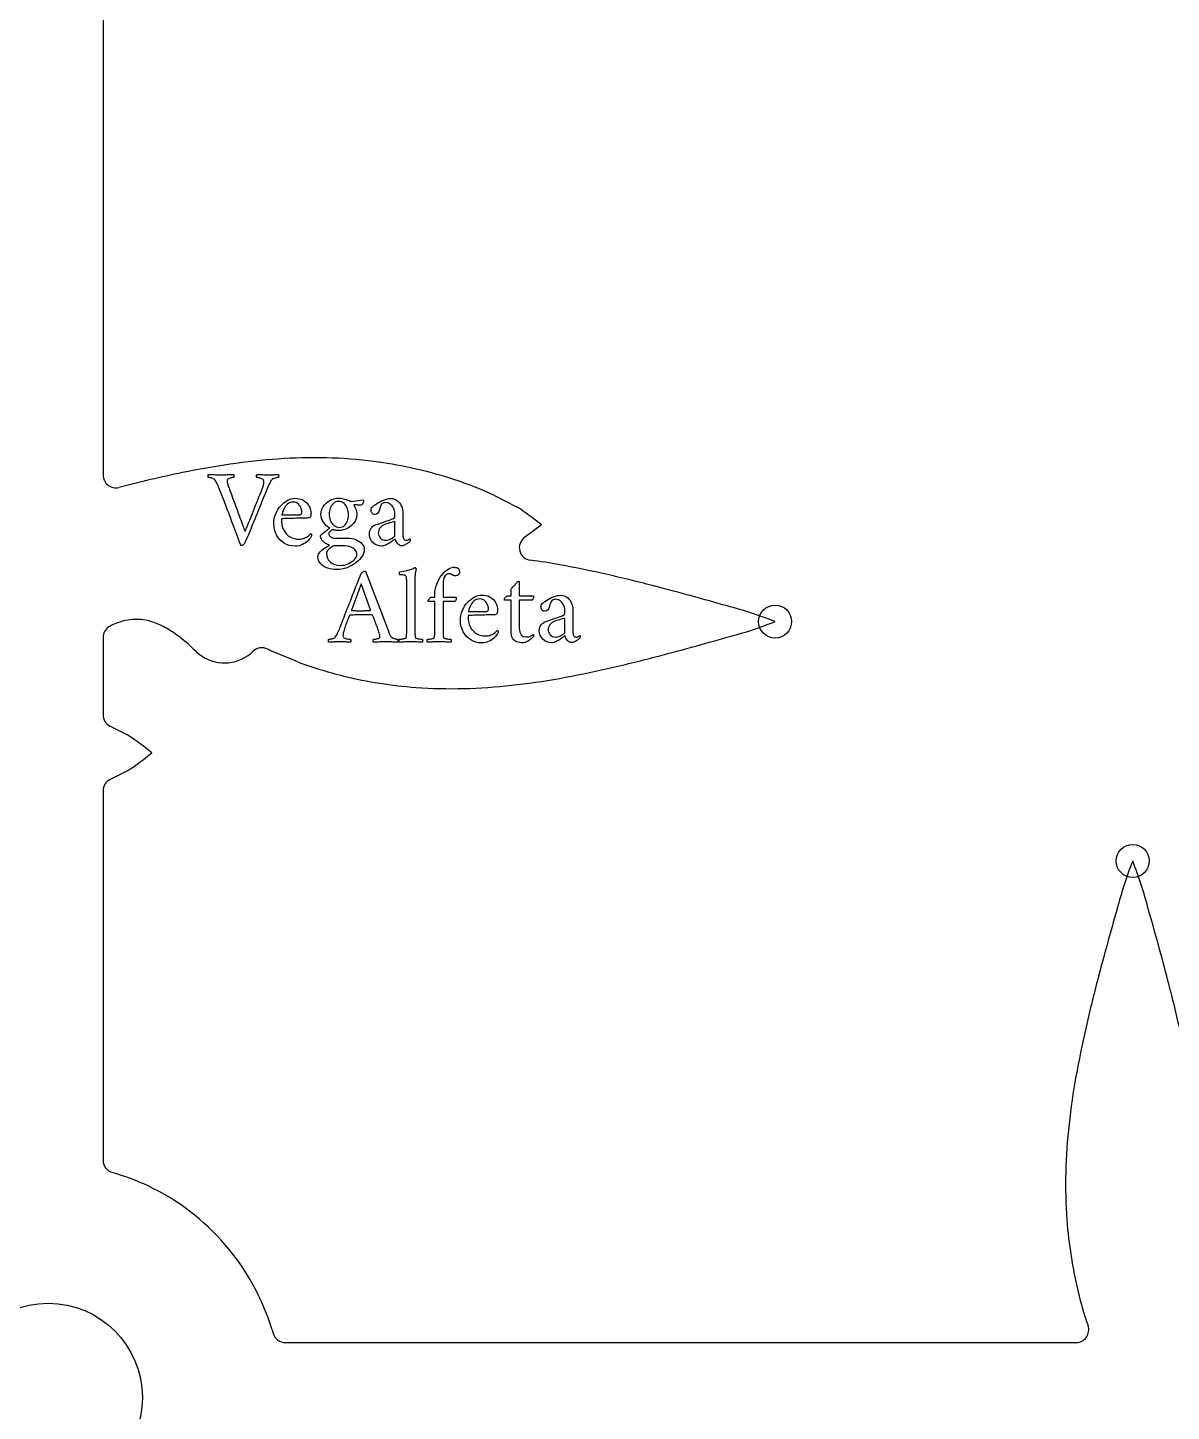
# Model space of a CAD drawing. Header units: millimetres. Extents: x -54 to 54, y -54 to 54.
# Drawn here: x -0.4 to 22.03, y -0.27 to 26.87 of the extents above; entities that cross this region are included whole.
import ezdxf

# ---------------------------------------------------------------- set-up
doc = ezdxf.new("R2010")
doc.units = ezdxf.units.MM
for name, color, linetype in [('CUT_INNER', 6, 'Continuous'), ('CUT_OUTER', 1, 'Continuous'), ('ENGRAVE', 7, 'Continuous'), ('TEXT', 5, 'Continuous')]:
    doc.layers.add(name, color=color, linetype=linetype)

msp = doc.modelspace()

# ---------------------------------------------------------------- linework, layer by layer
at = {"layer": 'CUT_INNER'}
for points in [[(1.08, 46.7017), (1.08, 18.0914)], [(8.7418, 17.6988), (9.2024, 17.465), (9.2069, 17.4625)], [(9.6761, 17.1151), (9.6717, 17.1115), (9.3443, 16.8691)], [(1.3592, 15.1909), (1.2638, 15.1512)], [(1.08, 14.9048), (1.08, 13.3918)], [(4.8654, 14.4392), (4.404, 14.6301), (4.3952, 14.6342), (4.3084, 14.6782)], [(2.9089, 14.6248), (2.9043, 14.6289)], [(1.2168, 13.1689), (1.5615, 12.9939), (1.5661, 12.9913)], [(1.5661, 12.2966), (1.5615, 12.294), (1.2168, 12.1191)], [(1.08, 11.8962), (1.08, 4.6534)], [(4.3928, 1.3309), (4.4132, 1.2604)], [(4.6534, 1.08), (20.1624, 1.08)]]:
    msp.add_lwpolyline(points, dxfattribs=at)
msp.add_circle((0, 0), 1.85, dxfattribs=at)
for centre, radius, start, end in [((0.0002, 15.4311), 31.5489, 352.72819, 87.56605), ((5.9826, 1.9062), 16.5743, 98.35462, 101.65378), ((5.3819, 5.9902), 12.4463, 93.99849, 98.35059), ((5.2233, 8.2258), 10.205, 88.70688, 93.98543), ((5.2464, 9.3907), 9.04, 82.71299, 88.68647), ((5.3232, 9.975), 8.4507, 72.94391, 82.72742), ((1.33, 18.0914), 0.25, 180, 284.19928), ((7.6937, -6.3812), 25.0364, 101.65791, 104.57974), ((5.5219, 10.5977), 7.7971, 65.60871, 72.99714), ((5.3437, 11.7536), 6.8932, 51.05926, 55.9132), ((9.493, 16.6682), 0.25, 126.50741, 262.72882), ((8.3883, 7.6357), 8.8498, 79.26904, 83.03534), ((6.5255, -3.2779), 19.9205, 77.09438, 79.84971), ((3.8636, -14.9152), 31.8582, 75.36443, 77.10251), ((-4.6974, -47.5801), 65.6264, 74.063381, 75.338426), ((11.2467, 7.5792), 8.2114, 68.47499, 75.36158), ((1.7637, 14.1215), 1.1434, 99.7835, 110.71895), ((1.7301, 14.3062), 0.9556, 81.82755, 99.68152), ((1.7048, 14.1526), 1.1113, 70.28835, 81.66452), ((1.5637, 13.7626), 1.526, 60.24832, 70.24018), ((11.2437, 22.8649), 8.2203, 284.63477, 291.52314), ((1.33, 14.9048), 0.25, 123.18117, 180), ((1.5196, 14.5787), 0.627, 114.07936, 121.37609), ((1.2085, 13.1393), 2.2434, 51.94547, 60.27081), ((0.4173, 12.1334), 3.5231, 45.09753, 51.89738), ((4.1953, 14.4553), 0.25, 63.08825, 134.0506), ((-3.7335, 74.4927), 61.974, 284.622548, 285.972822), ((3.4603, 15.2182), 0.81, 227.0988, 305.17207), ((3.5464, 15.1077), 0.6701, 304.5929, 315.13672), ((7.7561, 22.1488), 8.2337, 249.44628, 256.2907), ((3.8721, 45.3168), 31.8231, 282.89199, 284.63383), ((7.8427, 22.5047), 8.6, 256.29195, 265.80523), ((6.5305, 33.6894), 19.8957, 280.13806, 282.90015), ((7.914, 23.4197), 9.5178, 265.78027, 271.43987), ((7.8695, 25.0572), 11.1558, 271.45717, 276.29565), ((7.5345, 28.0745), 14.1917, 276.30413, 280.13814), ((1.33, 13.3918), 0.25, 180, 243.08825), ((-2.2972, 7.2825), 6.8932, 51.05926, 55.9132), ((-1.7041, 17.2043), 5.8974, 303.67671, 309.35083), ((1.33, 11.8962), 0.25, 116.91175, 180), ((28.9127, 7.5097), 8.2114, 158.47499, 165.36158), ((13.6269, 7.5067), 8.2203, 14.63477, 21.52314), ((84.0719, -8.4344), 65.6264, 164.063381, 165.338426), ((-38.0009, -7.4705), 61.974, 14.622548, 15.972822), ((51.407, 0.1266), 31.8582, 165.36443, 167.10251), ((-8.8249, 0.1351), 31.8231, 12.89199, 14.63383), ((39.7698, 2.7885), 19.9205, 167.09438, 169.84971), ((34.1481, 3.7949), 14.2094, 169.8496, 173.67422), ((31.1255, 4.1316), 11.1681, 173.6826, 178.5106), ((1.33, 4.6534), 0.25, 180, 253.82812), ((0.0204, 0.0492), 4.5368, 64.67385, 74.13819), ((29.4833, 4.1772), 9.5252, 178.52777, 184.17838), ((0, 0), 4.59, 16.85585, 64.70665), ((28.6261, 4.116), 8.6659, 184.18784, 193.6242), ((25.9228, 3.3926), 5.8686, 192.97668, 199.73852), ((20.1624, 1.33), 0.25, 270, 18.79688), ((4.6534, 1.33), 0.25, 196.17187, 270)]:
    msp.add_arc(centre, radius, start, end, dxfattribs=at)
at = {"layer": 'CUT_OUTER'}
msp.add_circle((0, 0), 54, dxfattribs=at)
at = {"layer": 'ENGRAVE'}
for centre, radius in [((0, 15.4308), 35.6208), ((14.2604, 15.2179), 0.324), ((21.274, 10.5234), 0.324)]:
    msp.add_circle(centre, radius, dxfattribs=at)
at = {"layer": 'TEXT'}
for points in [[(3.383, 18.0961), (3.4172, 18.0963), (3.4508, 18.0969), (3.4838, 18.0979), (3.5164, 18.0993), (3.5485, 18.1009), (3.5804, 18.1023), (3.612, 18.1036), (3.6433, 18.1047), (3.6451, 18.0994), (3.6463, 18.0921), (3.6467, 18.0827), (3.6465, 18.0714), (3.6457, 18.0604), (3.6441, 18.0523), (3.6419, 18.047), (3.639, 18.0445), (3.6333, 18.0441), (3.6248, 18.0431), (3.6134, 18.0415), (3.5992, 18.0391), (3.5838, 18.0359), (3.5688, 18.0316), (3.5542, 18.0262), (3.5401, 18.0197), (3.5278, 18.0117), (3.5191, 18.0017), (3.5138, 17.9897), (3.5121, 17.9756), (3.5145, 17.9539), (3.5218, 17.9229), (3.5339, 17.8829), (3.5508, 17.8337), (3.5602, 17.808), (3.571, 17.7785), (3.5833, 17.7451), (3.5971, 17.7078), (3.6119, 17.6675), (3.6274, 17.6253), (3.6436, 17.5809), (3.6605, 17.5346), (3.6778, 17.4873), (3.6952, 17.44), (3.7128, 17.3926), (3.7304, 17.3453), (3.7478, 17.2989), (3.7643, 17.2544), (3.7801, 17.2118), (3.795, 17.1711), (3.8088, 17.1331), (3.8213, 17.0987), (3.8325, 17.068), (3.8423, 17.0409), (3.8504, 17.0185), (3.8566, 17.0019), (3.8607, 16.9911), (3.8627, 16.986), (3.8661, 16.9934), (3.8719, 17.0068), (3.8801, 17.0262), (3.8907, 17.0517), (3.9033, 17.0821), (3.9173, 17.1165), (3.9329, 17.1547), (3.9499, 17.1969), (3.9681, 17.2421), (3.9873, 17.2896), (4.0074, 17.3395), (4.0284, 17.3916), (4.05, 17.445), (4.0717, 17.4989), (4.0935, 17.5531), (4.1155, 17.6078), (4.1372, 17.6618), (4.1583, 17.7143), (4.1786, 17.7651), (4.1983, 17.8143), (4.2056, 17.8328), (4.2123, 17.8519), (4.2185, 17.8716), (4.2242, 17.8917), (4.2289, 17.9114), (4.2322, 17.9294), (4.2342, 17.9458), (4.2349, 17.9606), (4.2331, 17.9767), (4.2277, 17.9907), (4.2186, 18.0025), (4.2059, 18.0122), (4.1911, 18.0201), (4.1758, 18.0267), (4.1599, 18.032), (4.1435, 18.0359), (4.1281, 18.0387), (4.1153, 18.0407), (4.105, 18.0419), (4.0972, 18.0423), (4.0935, 18.0458), (4.0908, 18.0517), (4.0892, 18.0603), (4.0886, 18.0714), (4.0892, 18.0827), (4.0908, 18.0921), (4.0935, 18.0994), (4.0972, 18.1047), (4.1259, 18.1036), (4.1537, 18.1023), (4.1807, 18.1009), (4.207, 18.0993), (4.2332, 18.0979), (4.2602, 18.0969), (4.288, 18.0963), (4.3167, 18.0961), (4.3401, 18.0962), (4.361, 18.0964), (4.3794, 18.0967), (4.3952, 18.0972), (4.4096, 18.0978), (4.424, 18.0985), (4.4381, 18.0994), (4.4522, 18.1004), (4.467, 18.1015), (4.4834, 18.1026), (4.5014, 18.1036), (4.521, 18.1047), (4.5228, 18.0993), (4.5237, 18.0918), (4.5239, 18.0821), (4.5232, 18.0703), (4.522, 18.059), (4.5205, 18.0509), (4.5188, 18.0461), (4.5167, 18.0445), (4.5082, 18.0438), (4.4955, 18.0418), (4.4786, 18.0384), (4.4576, 18.0337), (4.4356, 18.027), (4.4159, 18.0176), (4.3985, 18.0055), (4.3834, 17.9907), (4.3729, 17.9772), (4.361, 17.9582), (4.3477, 17.9336), (4.3328, 17.9036), (4.3177, 17.8711), (4.3035, 17.8393), (4.2902, 17.8082), (4.2779, 17.7777), (4.2495, 17.7071), (4.2223, 17.6395), (4.1963, 17.5748), (4.1715, 17.5131), (4.1474, 17.4534), (4.1236, 17.3948), (4.1001, 17.3372), (4.0768, 17.2808), (4.0535, 17.2243), (4.0297, 17.1668), (4.0056, 17.1081), (3.9811, 17.0484), (3.9555, 16.9866), (3.9284, 16.9215), (3.8996, 16.8532), (3.8692, 16.7817), (3.8604, 16.7629), (3.8512, 16.7473), (3.8416, 16.7349), (3.8316, 16.7257), (3.8213, 16.7192), (3.8108, 16.7144), (3.8003, 16.7116), (3.7896, 16.7107), (3.7865, 16.7116), (3.7837, 16.7142), (3.7811, 16.7185), (3.7788, 16.7247), (3.7767, 16.7312), (3.7745, 16.7368), (3.7724, 16.7414), (3.7702, 16.7451), (3.7353, 16.8371), (3.7017, 16.9261), (3.6692, 17.0119), (3.6379, 17.0947), (3.6071, 17.1762), (3.5761, 17.2585), (3.5448, 17.3413), (3.5132, 17.4249), (3.4804, 17.511), (3.4457, 17.6013), (3.4089, 17.696), (3.3701, 17.7949), (3.3583, 17.8253), (3.3467, 17.8541), (3.3352, 17.8813), (3.3238, 17.9068), (3.3122, 17.931), (3.2999, 17.9541), (3.2869, 17.9762), (3.2733, 17.9972), (3.2668, 18.0054), (3.2582, 18.0128), (3.2475, 18.0193), (3.2346, 18.0251), (3.2207, 18.0301), (3.2069, 18.0343), (3.1932, 18.0376), (3.1797, 18.0402), (3.1671, 18.0421), (3.1563, 18.0434), (3.1472, 18.0442), (3.1399, 18.0445), (3.139, 18.0463), (3.1383, 18.0517), (3.1379, 18.0608), (3.1378, 18.0735), (3.1379, 18.0864), (3.1383, 18.0958), (3.139, 18.102), (3.1399, 18.1047), (3.1749, 18.1036), (3.2069, 18.1023), (3.2357, 18.1009), (3.2615, 18.0993), (3.2872, 18.0979), (3.316, 18.0969), (3.348, 18.0963), (3.383, 18.0961)], [(5.8785, 16.8548), (5.9198, 16.8529), (5.96, 16.8473), (5.9989, 16.8379), (6.0366, 16.8247), (6.072, 16.8084), (6.1039, 16.7897), (6.1322, 16.7686), (6.1571, 16.7451), (6.1773, 16.7197), (6.1918, 16.6929), (6.2005, 16.6648), (6.2033, 16.6354), (6.2006, 16.6028), (6.1923, 16.5698), (6.1785, 16.5362), (6.1592, 16.502), (6.1352, 16.4681), (6.1073, 16.4353), (6.0755, 16.4036), (6.0399, 16.3729), (6.0007, 16.3442), (5.9586, 16.3183), (5.9136, 16.2953), (5.8656, 16.275), (5.8154, 16.2586), (5.7639, 16.2468), (5.7111, 16.2398), (5.6569, 16.2374), (5.615, 16.2391), (5.573, 16.2444), (5.5311, 16.2531), (5.4891, 16.2654), (5.4489, 16.2812), (5.4122, 16.3006), (5.379, 16.3237), (5.3493, 16.3503), (5.3248, 16.3807), (5.3073, 16.4146), (5.2968, 16.4522), (5.2934, 16.4934), (5.2959, 16.5168), (5.3036, 16.5397), (5.3163, 16.562), (5.3342, 16.5838), (5.3555, 16.6047), (5.3783, 16.6246), (5.4028, 16.6435), (5.4289, 16.6612), (5.4546, 16.6773), (5.4778, 16.6913), (5.4987, 16.7032), (5.5171, 16.7128), (5.4986, 16.7201), (5.4797, 16.729), (5.4604, 16.7395), (5.4407, 16.7516), (5.4216, 16.7653), (5.4039, 16.7809), (5.3877, 16.7981), (5.373, 16.8172), (5.3607, 16.8378), (5.352, 16.8599), (5.3467, 16.8835), (5.345, 16.9086), (5.3557, 16.9198), (5.3684, 16.932), (5.3831, 16.9451), (5.3998, 16.9592), (5.4176, 16.9735), (5.4353, 16.9874), (5.4531, 17.0009), (5.4708, 17.014), (5.4876, 17.026), (5.5023, 17.0361), (5.515, 17.0443), (5.5257, 17.0506), (5.4888, 17.074), (5.4555, 17.1014), (5.4259, 17.1327), (5.3998, 17.1678), (5.3787, 17.2051), (5.3635, 17.2429), (5.3545, 17.281), (5.3514, 17.3195), (5.3543, 17.3607), (5.363, 17.4004), (5.3775, 17.4387), (5.3977, 17.4755), (5.423, 17.5098), (5.4525, 17.5408), (5.4864, 17.5684), (5.5246, 17.5927), (5.5662, 17.6125), (5.6104, 17.6266), (5.6571, 17.6351), (5.7064, 17.6379), (5.7395, 17.6367), (5.7699, 17.6333), (5.7976, 17.6276), (5.8226, 17.6196), (5.845, 17.6109), (5.8651, 17.6032), (5.8827, 17.5964), (5.8979, 17.5906), (5.9111, 17.5859), (5.9207, 17.5825), (5.9267, 17.5805), (5.9291, 17.5798), (5.9305, 17.5795), (5.9336, 17.5787), (5.9385, 17.5774), (5.9452, 17.5755), (6.1711, 17.6078), (6.1796, 17.604), (6.1856, 17.5992), (6.1892, 17.5932), (6.1904, 17.5863), (6.1895, 17.5787), (6.1867, 17.5688), (6.182, 17.5566), (6.1754, 17.5422), (6.1677, 17.5278), (6.1598, 17.5161), (6.1516, 17.5069), (6.1431, 17.5002), (6.1298, 17.5012), (6.1157, 17.5021), (6.1008, 17.5028), (6.085, 17.5034), (6.0694, 17.504), (6.0549, 17.5048), (6.0415, 17.5057), (6.0291, 17.5067), (6.0187, 17.5076), (6.0113, 17.5083), (6.0069, 17.5087), (6.0054, 17.5088), (6.0017, 17.5084), (5.999, 17.5072), (5.9974, 17.5052), (5.9968, 17.5024), (6.0021, 17.4952), (6.0095, 17.4822), (6.0188, 17.4634), (6.0302, 17.4389), (6.041, 17.4103), (6.0487, 17.3795), (6.0534, 17.3463), (6.0549, 17.3109), (6.052, 17.2745), (6.0433, 17.2383), (6.0289, 17.2024), (6.0087, 17.1668), (5.9834, 17.1328), (5.9538, 17.1019), (5.9199, 17.0742), (5.8817, 17.0495), (5.8401, 17.0293), (5.7959, 17.0148), (5.7492, 17.0061), (5.6999, 17.0033), (5.6854, 17.0037), (5.6698, 17.0049), (5.6532, 17.0069), (5.6354, 17.0097), (5.6183, 17.0129), (5.6037, 17.0162), (5.5914, 17.0194), (5.5816, 17.0226), (5.5678, 17.0144), (5.5545, 17.0049), (5.5415, 16.994), (5.5289, 16.9817), (5.5181, 16.9688), (5.5104, 16.9559), (5.5057, 16.943), (5.5042, 16.9301), (5.5062, 16.9216), (5.5122, 16.9113), (5.5223, 16.8991), (5.5364, 16.8849), (5.5545, 16.8718), (5.5762, 16.8623), (5.6018, 16.8567), (5.6311, 16.8548)], [(4.577, 17.2356), (4.579, 17.1716), (4.5872, 17.113), (4.6016, 17.0597), (4.6222, 17.0119), (4.6478, 16.9696), (4.6775, 16.9331), (4.7113, 16.9023), (4.7491, 16.8774), (4.7897, 16.8581), (4.8319, 16.8443), (4.8757, 16.8361), (4.9212, 16.8333), (4.9496, 16.8346), (4.9766, 16.8384), (5.0023, 16.8448), (5.0266, 16.8537), (5.0493, 16.8644), (5.0702, 16.8758), (5.0891, 16.888), (5.1062, 16.9011), (5.1211, 16.9138), (5.1336, 16.925), (5.1437, 16.9348), (5.1514, 16.943), (5.1528, 16.9426), (5.1549, 16.9411), (5.1576, 16.9388), (5.161, 16.9355), (5.1643, 16.9314), (5.1667, 16.9266), (5.1681, 16.9212), (5.1686, 16.9151), (5.1678, 16.9062), (5.1654, 16.8968), (5.1613, 16.8868), (5.1557, 16.8763), (5.1446, 16.8605), (5.1309, 16.8433), (5.1145, 16.8245), (5.0954, 16.8043), (5.0737, 16.7839), (5.0492, 16.7647), (5.022, 16.7468), (4.9922, 16.73), (4.9598, 16.7159), (4.9249, 16.7058), (4.8877, 16.6998), (4.848, 16.6978), (4.7885, 16.7014), (4.7324, 16.7123), (4.6798, 16.7304), (4.6308, 16.7559), (4.586, 16.7875), (4.5463, 16.8242), (4.5118, 16.866), (4.4823, 16.9129), (4.4588, 16.9639), (4.442, 17.0178), (4.4319, 17.0747), (4.4285, 17.1345), (4.4309, 17.1863), (4.4379, 17.2364), (4.4497, 17.2847), (4.4662, 17.3313), (4.4865, 17.3756), (4.5097, 17.4168), (4.536, 17.4552), (4.5651, 17.4905), (4.5965, 17.5226), (4.6294, 17.551), (4.6638, 17.5758), (4.6996, 17.597), (4.7359, 17.614), (4.7717, 17.6261), (4.8069, 17.6333), (4.8416, 17.6357), (4.8868, 17.6337), (4.9279, 17.6277), (4.9648, 17.6176), (4.9976, 17.6035), (5.0266, 17.5864), (5.0524, 17.5674), (5.075, 17.5466), (5.0944, 17.5239), (5.1108, 17.5002), (5.1245, 17.4765), (5.1355, 17.4529), (5.1438, 17.4292), (5.15, 17.4065), (5.1543, 17.3857), (5.1569, 17.3667), (5.1578, 17.3496), (5.1571, 17.3282), (5.1551, 17.3093), (5.1518, 17.2927), (5.1471, 17.2786), (5.1405, 17.2672), (5.1315, 17.2587), (5.12, 17.2532), (5.1062, 17.2507), (5.0942, 17.2496), (5.0774, 17.2488), (5.056, 17.248), (5.0298, 17.2474), (5.0003, 17.2468), (4.9688, 17.2461), (4.9352, 17.2452), (4.8997, 17.2442), (4.8632, 17.2431), (4.8271, 17.2421), (4.7912, 17.241), (4.7555, 17.2399), (4.7214, 17.2389), (4.6899, 17.238), (4.6611, 17.2373), (4.6351, 17.2367), (4.6129, 17.2362), (4.5958, 17.2359), (4.5838, 17.2357), (4.577, 17.2356)], [(4.5877, 17.313), (4.9298, 17.313), (4.9391, 17.3137), (4.9478, 17.3157), (4.9558, 17.3191), (4.9631, 17.3238), (4.9694, 17.3303), (4.9742, 17.3389), (4.9774, 17.3496), (4.9793, 17.3625), (4.9791, 17.3768), (4.9766, 17.3937), (4.9716, 17.4133), (4.9642, 17.4357), (4.9543, 17.4588), (4.9419, 17.4808), (4.9269, 17.5018), (4.9093, 17.5217), (4.8888, 17.5387), (4.865, 17.5508), (4.8378, 17.558), (4.8072, 17.5604), (4.7753, 17.5581), (4.7464, 17.551), (4.7204, 17.5393), (4.6974, 17.5228), (4.6771, 17.5033), (4.659, 17.4825), (4.6432, 17.4603), (4.6297, 17.4367), (4.6183, 17.4132), (4.6087, 17.391), (4.601, 17.3702), (4.5953, 17.3507), (4.5912, 17.3342), (4.5885, 17.3225), (4.5874, 17.3154), (4.5877, 17.313)], [(5.6978, 17.5734), (5.6689, 17.5711), (5.6424, 17.5642), (5.6183, 17.5528), (5.5967, 17.5368), (5.5775, 17.5173), (5.5607, 17.4954), (5.5463, 17.471), (5.5343, 17.4443), (5.5249, 17.416), (5.5182, 17.3873), (5.5141, 17.358), (5.5128, 17.3281), (5.5143, 17.2961), (5.5187, 17.2646), (5.5261, 17.2337), (5.5364, 17.2033), (5.5496, 17.1746), (5.5655, 17.1485), (5.584, 17.1251), (5.6053, 17.1044), (5.6291, 17.0874), (5.6553, 17.0753), (5.6839, 17.0681), (5.715, 17.0656), (5.7429, 17.0679), (5.7685, 17.0745), (5.7918, 17.0856), (5.8129, 17.1011), (5.8316, 17.1201), (5.8478, 17.1415), (5.8617, 17.1653), (5.8731, 17.1915), (5.8821, 17.2191), (5.8885, 17.2472), (5.8923, 17.2756), (5.8936, 17.3044), (5.8922, 17.3374), (5.8882, 17.3698), (5.8815, 17.4014), (5.8721, 17.4324), (5.8599, 17.4618), (5.8452, 17.4884), (5.8277, 17.5123), (5.8075, 17.5336), (5.7845, 17.551), (5.7586, 17.5634), (5.7297, 17.5709), (5.6978, 17.5734)], [(6.7304, 17.6314), (6.7601, 17.629), (6.7888, 17.6218), (6.8165, 17.6097), (6.8434, 17.5927), (6.8684, 17.5717), (6.891, 17.5475), (6.9109, 17.5201), (6.9283, 17.4895), (6.9425, 17.4561), (6.9525, 17.4206), (6.9586, 17.383), (6.9606, 17.3432), (6.9606, 16.9108), (6.9615, 16.8911), (6.9644, 16.8728), (6.9691, 16.8561), (6.9757, 16.8408), (6.9844, 16.8281), (6.9956, 16.8191), (7.0091, 16.8136), (7.0251, 16.8118), (7.0394, 16.8126), (7.052, 16.815), (7.0631, 16.8191), (7.0725, 16.8247), (7.0803, 16.8305), (7.0865, 16.8349), (7.091, 16.838), (7.094, 16.8398), (7.096, 16.8394), (7.0977, 16.8381), (7.0992, 16.8361), (7.1004, 16.8333), (7.1014, 16.8302), (7.1021, 16.8274), (7.1025, 16.8248), (7.1026, 16.8226), (7.1019, 16.8111), (7.0999, 16.8005), (7.0965, 16.7907), (7.0918, 16.7817), (7.0844, 16.7758), (7.0749, 16.7688), (7.0634, 16.7607), (7.0499, 16.7516), (7.0352, 16.7421), (7.0203, 16.7333), (7.0051, 16.7249), (6.9896, 16.7171), (6.9745, 16.7105), (6.9603, 16.7058), (6.9471, 16.703), (6.9348, 16.7021), (6.9128, 16.7049), (6.892, 16.7134), (6.8725, 16.7275), (6.8541, 16.7473), (6.8379, 16.77), (6.8248, 16.793), (6.8148, 16.8162), (6.8079, 16.8398), (6.8021, 16.8345), (6.7936, 16.8274), (6.7822, 16.8184), (6.7681, 16.8075), (6.7519, 16.7956), (6.7344, 16.7836), (6.7158, 16.7714), (6.696, 16.7591), (6.6756, 16.7471), (6.6554, 16.736), (6.6353, 16.7256), (6.6153, 16.7161), (6.5962, 16.7081), (6.5785, 16.7023), (6.5623, 16.6989), (6.5476, 16.6978), (6.4979, 16.7021), (6.4524, 16.7153), (6.4108, 16.7371), (6.3733, 16.7677), (6.3422, 16.8046), (6.3201, 16.8454), (6.3067, 16.8901), (6.3023, 16.9387), (6.3045, 16.9698), (6.3112, 16.9987), (6.3223, 17.0252), (6.3378, 17.0495), (6.3555, 17.0706), (6.373, 17.0874), (6.3904, 17.1001), (6.4077, 17.1087), (6.4387, 17.1196), (6.4715, 17.131), (6.5059, 17.1428), (6.5422, 17.1549), (6.5787, 17.1672), (6.614, 17.1794), (6.6481, 17.1914), (6.6809, 17.2033), (6.7111, 17.2145), (6.7369, 17.2243), (6.7584, 17.2328), (6.7756, 17.2399), (6.7834, 17.2433), (6.7896, 17.2472), (6.7941, 17.2514), (6.7971, 17.256), (6.799, 17.262), (6.8003, 17.2703), (6.8011, 17.2808), (6.8014, 17.2937), (6.8014, 17.3496), (6.7999, 17.3732), (6.7955, 17.3967), (6.7881, 17.42), (6.7777, 17.4432), (6.7648, 17.4654), (6.7498, 17.4857), (6.7326, 17.5041), (6.7132, 17.5206), (6.6921, 17.5343), (6.6696, 17.544), (6.6458, 17.5499), (6.6207, 17.5518), (6.5956, 17.5497), (6.5739, 17.5432), (6.5558, 17.5325), (6.5411, 17.5174), (6.5291, 17.4985), (6.5191, 17.476), (6.5108, 17.4501), (6.5045, 17.4206), (6.4911, 17.3764), (6.4701, 17.3448), (6.4416, 17.3258), (6.4056, 17.3195), (6.3894, 17.3212), (6.3752, 17.3265), (6.363, 17.3352), (6.3529, 17.3475), (6.3449, 17.3617), (6.3391, 17.3765), (6.3357, 17.3918), (6.3346, 17.4077), (6.3348, 17.4117), (6.3357, 17.4171), (6.337, 17.424), (6.3389, 17.4324), (6.3412, 17.441), (6.3437, 17.4483), (6.3465, 17.4544), (6.3496, 17.4593), (6.3675, 17.4751), (6.3889, 17.4921), (6.4138, 17.5106), (6.4421, 17.5303), (6.4733, 17.5501), (6.5064, 17.5685), (6.5416, 17.5856), (6.5787, 17.6013), (6.6169, 17.6145), (6.6549, 17.6239), (6.6927, 17.6296), (6.7304, 17.6314)], [(6.6185, 16.8118), (6.6372, 16.8129), (6.6567, 16.8161), (6.677, 16.8215), (6.6981, 16.829), (6.7189, 16.8378), (6.7379, 16.847), (6.7554, 16.8566), (6.7713, 16.8667), (6.7845, 16.8763), (6.7939, 16.8847), (6.7995, 16.8919), (6.8014, 16.8978), (6.8014, 17.184), (6.7796, 17.1771), (6.7552, 17.1694), (6.728, 17.161), (6.6981, 17.1517), (6.669, 17.1426), (6.6438, 17.1345), (6.6227, 17.1275), (6.6056, 17.1216), (6.5789, 17.1096), (6.5545, 17.0952), (6.5326, 17.0784), (6.5131, 17.0592), (6.4971, 17.0375), (6.4857, 17.0135), (6.4788, 16.987), (6.4766, 16.9581), (6.4791, 16.9299), (6.4868, 16.9035), (6.4996, 16.8788), (6.5174, 16.8559), (6.5391, 16.8366), (6.5632, 16.8228), (6.5896, 16.8145), (6.6185, 16.8118)], [(5.7817, 16.7064), (5.7705, 16.7063), (5.7561, 16.7061), (5.7387, 16.7058), (5.7182, 16.7053), (5.6965, 16.7047), (5.6752, 16.704), (5.6545, 16.7031), (5.6343, 16.7021), (5.6164, 16.7009), (5.6023, 16.6994), (5.5922, 16.6976), (5.5859, 16.6956), (5.568, 16.6838), (5.5488, 16.6698), (5.5282, 16.6537), (5.5063, 16.6354), (5.4866, 16.6159), (5.4724, 16.5961), (5.464, 16.5761), (5.4612, 16.5558), (5.4657, 16.5073), (5.4794, 16.463), (5.5023, 16.4229), (5.5343, 16.3869), (5.5746, 16.3573), (5.6225, 16.3361), (5.6779, 16.3234), (5.7408, 16.3191), (5.7774, 16.3212), (5.814, 16.3272), (5.8505, 16.3373), (5.8871, 16.3514), (5.9222, 16.3688), (5.9543, 16.3885), (5.9835, 16.4107), (6.0097, 16.4353), (6.0314, 16.4615), (6.0468, 16.4886), (6.0561, 16.5164), (6.0592, 16.545), (6.0575, 16.5606), (6.0522, 16.577), (6.0435, 16.5944), (6.0312, 16.6128), (6.0152, 16.631), (5.9952, 16.648), (5.9711, 16.6638), (5.943, 16.6784), (5.9104, 16.6906), (5.8726, 16.6994), (5.8297, 16.7046), (5.7817, 16.7064)], [(7.9491, 16.2828), (7.9706, 16.2825), (7.9881, 16.2817), (8.0013, 16.2803), (8.0104, 16.2785), (8.018, 16.2755), (8.0268, 16.2709), (8.0368, 16.2647), (8.048, 16.2569), (8.0513, 16.253), (8.0547, 16.2478), (8.0583, 16.2412), (8.062, 16.2333), (8.0653, 16.2247), (8.0677, 16.2161), (8.0691, 16.2075), (8.0695, 16.1989), (8.0676, 16.1735), (8.0617, 16.1534), (8.052, 16.1386), (8.0383, 16.1289), (8.0234, 16.1228), (8.0096, 16.1185), (7.997, 16.1158), (7.9856, 16.115), (7.9781, 16.1154), (7.9706, 16.1166), (7.9631, 16.1186), (7.9555, 16.1214), (7.9479, 16.1248), (7.9399, 16.1284), (7.9317, 16.1323), (7.9233, 16.1365), (7.915, 16.1414), (7.9077, 16.1456), (7.9011, 16.149), (7.8953, 16.1515), (7.8892, 16.1534), (7.8818, 16.1548), (7.8731, 16.1556), (7.863, 16.1558), (7.8401, 16.1527), (7.8186, 16.1435), (7.7987, 16.128), (7.7802, 16.1064), (7.7648, 16.0785), (7.7541, 16.0445), (7.7481, 16.0043), (7.7468, 15.9579), (7.7468, 15.6976), (7.9964, 15.6976), (8.0002, 15.6965), (8.0028, 15.6933), (8.0045, 15.6879), (8.005, 15.6804), (8.005, 15.6784), (8.005, 15.6766), (8.005, 15.6752), (8.005, 15.6739), (8.0033, 15.6571), (7.998, 15.6411), (7.9893, 15.6259), (7.977, 15.6116), (7.7468, 15.6116), (7.7468, 15.0608), (7.7469, 15.0376), (7.7471, 15.0151), (7.7475, 14.9935), (7.7479, 14.9726), (7.7489, 14.9531), (7.7509, 14.9355), (7.7538, 14.9198), (7.7576, 14.9059), (7.7613, 14.9007), (7.7681, 14.8957), (7.778, 14.891), (7.7909, 14.8866), (7.8057, 14.8826), (7.8211, 14.8793), (7.8369, 14.8767), (7.8533, 14.8747), (7.8687, 14.8733), (7.8816, 14.8723), (7.8919, 14.8717), (7.8996, 14.8715), (7.9025, 14.8664), (7.9047, 14.8597), (7.9062, 14.8513), (7.9071, 14.8414), (7.907, 14.8314), (7.9058, 14.8231), (7.9033, 14.8164), (7.8996, 14.8113), (7.868, 14.8134), (7.8377, 14.8153), (7.8088, 14.8171), (7.7813, 14.8188), (7.7538, 14.8202), (7.7253, 14.8212), (7.6958, 14.8218), (7.6651, 14.822), (7.6357, 14.8218), (7.6078, 14.8212), (7.5814, 14.8202), (7.5565, 14.8188), (7.5312, 14.8171), (7.504, 14.8153), (7.4748, 14.8134), (7.4435, 14.8113), (7.4398, 14.8164), (7.4373, 14.8231), (7.4361, 14.8314), (7.436, 14.8414), (7.4369, 14.8513), (7.4384, 14.8597), (7.4406, 14.8664), (7.4435, 14.8715), (7.451, 14.8717), (7.4607, 14.8723), (7.4726, 14.8733), (7.4865, 14.8747), (7.5015, 14.8767), (7.5161, 14.8793), (7.5305, 14.8826), (7.5446, 14.8866), (7.557, 14.891), (7.5661, 14.8957), (7.5721, 14.9007), (7.5747, 14.9059), (7.5786, 14.9198), (7.5815, 14.9355), (7.5834, 14.9531), (7.5844, 14.9726), (7.5849, 14.9935), (7.5852, 15.0151), (7.5854, 15.0376), (7.5855, 15.0608), (7.5855, 15.6116), (7.4629, 15.6116), (7.4609, 15.612), (7.4591, 15.6134), (7.4576, 15.6158), (7.4564, 15.6191), (7.4555, 15.6226), (7.4548, 15.6258), (7.4544, 15.6286), (7.4543, 15.6309), (7.4551, 15.6338), (7.4575, 15.6382), (7.4615, 15.644), (7.4672, 15.6514), (7.4737, 15.6594), (7.4804, 15.6672), (7.4871, 15.675), (7.4941, 15.6825), (7.5002, 15.6891), (7.5046, 15.6938), (7.5072, 15.6967), (7.5081, 15.6976), (7.5855, 15.6976), (7.5855, 15.7385), (7.5879, 15.7946), (7.5949, 15.8487), (7.6067, 15.901), (7.6231, 15.9515), (7.6432, 15.9994), (7.6659, 16.0442), (7.6911, 16.086), (7.7189, 16.1246), (7.7482, 16.1597), (7.778, 16.1908), (7.8084, 16.2178), (7.8394, 16.2408), (7.8696, 16.2592), (7.898, 16.2723), (7.9245, 16.2801), (7.9491, 16.2828)], [(5.7311, 15.1103), (5.7324, 15.1136), (5.7362, 15.1235), (5.7426, 15.14), (5.7515, 15.163), (5.7626, 15.1917), (5.7755, 15.2251), (5.79, 15.2632), (5.8064, 15.3061), (5.8242, 15.3525), (5.8432, 15.4015), (5.8635, 15.4531), (5.8849, 15.5072), (5.907, 15.563), (5.9293, 15.6196), (5.9517, 15.677), (5.9742, 15.7353), (5.9966, 15.7933), (6.0186, 15.8501), (6.0401, 15.9057), (6.0613, 15.9601), (6.0817, 16.0122), (6.1008, 16.0612), (6.1188, 16.1069), (6.1355, 16.1494), (6.1411, 16.1583), (6.1492, 16.1677), (6.1599, 16.1776), (6.1732, 16.1881), (6.1868, 16.1975), (6.1987, 16.2042), (6.2089, 16.2083), (6.2173, 16.2096), (6.2192, 16.2095), (6.2208, 16.2093), (6.2219, 16.209), (6.2227, 16.2085), (6.2234, 16.2079), (6.2245, 16.2072), (6.2261, 16.2063), (6.228, 16.2053), (6.6561, 15.0823), (6.6773, 15.0269), (6.6933, 14.9855), (6.7041, 14.9581), (6.7099, 14.9447), (6.7166, 14.9332), (6.7258, 14.9226), (6.7376, 14.9128), (6.7519, 14.9038), (6.7675, 14.8958), (6.7831, 14.889), (6.7987, 14.8834), (6.8143, 14.879), (6.8284, 14.8757), (6.8398, 14.8734), (6.8483, 14.872), (6.8541, 14.8715), (6.8577, 14.8654), (6.86, 14.8578), (6.8609, 14.8487), (6.8605, 14.8382), (6.8594, 14.828), (6.8584, 14.8202), (6.8573, 14.8146), (6.8562, 14.8113), (6.8258, 14.8134), (6.7971, 14.8153), (6.7699, 14.8171), (6.7443, 14.8188), (6.7184, 14.8202), (6.69, 14.8212), (6.6592, 14.8218), (6.626, 14.822), (6.591, 14.8218), (6.5591, 14.8212), (6.5302, 14.8202), (6.5045, 14.8188), (6.4787, 14.8171), (6.4499, 14.8153), (6.418, 14.8134), (6.3829, 14.8113), (6.3792, 14.8164), (6.3767, 14.8231), (6.3755, 14.8314), (6.3754, 14.8414), (6.3764, 14.8513), (6.3784, 14.8597), (6.3812, 14.8664), (6.3851, 14.8715), (6.3961, 14.872), (6.4098, 14.8734), (6.4262, 14.8757), (6.4453, 14.879), (6.4641, 14.8831), (6.4797, 14.8879), (6.4921, 14.8934), (6.5012, 14.8995), (6.505, 14.9046), (6.5077, 14.9113), (6.5093, 14.9196), (6.5099, 14.9296), (6.509, 14.941), (6.5064, 14.9557), (6.502, 14.9738), (6.4959, 14.9952), (6.4884, 15.0191), (6.48, 15.0444), (6.4707, 15.0712), (6.4604, 15.0996), (6.4496, 15.1284), (6.4389, 15.1568), (6.4281, 15.1849), (6.4173, 15.2125), (6.4071, 15.2387), (6.3977, 15.2625), (6.3893, 15.2839), (6.3819, 15.3028), (6.3757, 15.3184), (6.3714, 15.3295), (6.3687, 15.3361), (6.3679, 15.3383), (6.3676, 15.3386), (6.3668, 15.3394), (6.3654, 15.3408), (6.3636, 15.3426), (6.3614, 15.3445), (6.3593, 15.3459), (6.3571, 15.3467), (6.355, 15.3469), (6.3379, 15.3479), (6.3189, 15.3486), (6.2981, 15.349), (6.2754, 15.3491), (6.2521, 15.3491), (6.2296, 15.3491), (6.208, 15.3491), (6.1872, 15.3491), (6.1818, 15.3491), (6.1764, 15.3491), (6.171, 15.3491), (6.1656, 15.3491), (6.1604, 15.3491), (6.1554, 15.3491), (6.1507, 15.3491), (6.1463, 15.3491), (6.1152, 15.349), (6.0866, 15.3488), (6.0604, 15.3485), (6.0366, 15.348), (6.0124, 15.3473), (5.9849, 15.3461), (5.9543, 15.3446), (5.9204, 15.3426), (5.9192, 15.3424), (5.9177, 15.3418), (5.916, 15.3408), (5.9139, 15.3394), (5.9121, 15.338), (5.9107, 15.337), (5.9099, 15.3364), (5.9096, 15.3362), (5.9086, 15.3335), (5.9056, 15.3254), (5.9006, 15.312), (5.8935, 15.2932), (5.885, 15.2706), (5.8758, 15.2461), (5.8657, 15.2196), (5.8548, 15.191), (5.8438, 15.1619), (5.8335, 15.1337), (5.8239, 15.1065), (5.815, 15.0802), (5.8062, 15.0544), (5.7991, 15.0307), (5.7938, 15.0092), (5.7902, 14.9898), (5.7879, 14.9725), (5.7862, 14.957), (5.7852, 14.9434), (5.7849, 14.9317), (5.787, 14.9205), (5.7932, 14.9105), (5.8036, 14.9017), (5.8182, 14.8941), (5.835, 14.8877), (5.8521, 14.8825), (5.8694, 14.8786), (5.8871, 14.8758), (5.9031, 14.8739), (5.9158, 14.8726), (5.9252, 14.8718), (5.9312, 14.8715), (5.9332, 14.8682), (5.9349, 14.8626), (5.9364, 14.8548), (5.9376, 14.8446), (5.9383, 14.8341), (5.9381, 14.825), (5.9372, 14.8174), (5.9355, 14.8113), (5.9158, 14.8124), (5.8975, 14.8134), (5.8808, 14.8145), (5.8655, 14.8156), (5.851, 14.8167), (5.8365, 14.8177), (5.822, 14.8188), (5.8075, 14.8199), (5.7918, 14.8208), (5.7738, 14.8215), (5.7536, 14.8219), (5.7311, 14.822), (5.7084, 14.8219), (5.6875, 14.8215), (5.6686, 14.8208), (5.6515, 14.8199), (5.6354, 14.8188), (5.6192, 14.8177), (5.6031, 14.8167), (5.587, 14.8156), (5.5697, 14.8145), (5.5504, 14.8134), (5.5289, 14.8124), (5.5052, 14.8113), (5.5033, 14.8146), (5.502, 14.8202), (5.5012, 14.828), (5.5009, 14.8382), (5.5012, 14.8487), (5.502, 14.8578), (5.5033, 14.8654), (5.5052, 14.8715), (5.5166, 14.8721), (5.5313, 14.8739), (5.5494, 14.877), (5.5708, 14.8812), (5.592, 14.8868), (5.6093, 14.8938), (5.6226, 14.9024), (5.6321, 14.9124), (5.6477, 14.9334), (5.662, 14.9557), (5.6751, 14.9791), (5.687, 15.0038), (5.6982, 15.0294), (5.7093, 15.0557), (5.7203, 15.0827), (5.7311, 15.1103)], [(7.0348, 15.9902), (7.0347, 16.0026), (7.0345, 16.0163), (7.0342, 16.0311), (7.0337, 16.0472), (7.0327, 16.063), (7.0307, 16.077), (7.0278, 16.0893), (7.024, 16.0999), (7.0179, 16.1107), (7.0081, 16.1193), (6.9948, 16.1257), (6.9778, 16.13), (6.9586, 16.1328), (6.9388, 16.1349), (6.9183, 16.1361), (6.8971, 16.1365), (6.8961, 16.1382), (6.8952, 16.1432), (6.8945, 16.1516), (6.8939, 16.1634), (6.8938, 16.1753), (6.8947, 16.1841), (6.8965, 16.1898), (6.8992, 16.1924), (6.9388, 16.1976), (6.9778, 16.2045), (7.0162, 16.2132), (7.0541, 16.2236), (7.0912, 16.2354), (7.1273, 16.2481), (7.1622, 16.2617), (7.1961, 16.2763), (7.2004, 16.2756), (7.2045, 16.2733), (7.2084, 16.2697), (7.2123, 16.2645), (7.2155, 16.2586), (7.2179, 16.2529), (7.2193, 16.2473), (7.2198, 16.2419), (7.219, 16.2389), (7.2168, 16.2301), (7.2131, 16.2153), (7.2079, 16.1946), (7.2028, 16.1683), (7.1991, 16.137), (7.1969, 16.1006), (7.1961, 16.059), (7.1961, 15.0608), (7.1962, 15.0376), (7.1964, 15.0151), (7.1967, 14.9935), (7.1972, 14.9726), (7.1982, 14.9531), (7.2001, 14.9355), (7.203, 14.9198), (7.2069, 14.9059), (7.2104, 14.9007), (7.2168, 14.8957), (7.226, 14.891), (7.2381, 14.8866), (7.2518, 14.8826), (7.266, 14.8793), (7.2808, 14.8767), (7.2962, 14.8747), (7.3106, 14.8733), (7.3228, 14.8723), (7.3327, 14.8717), (7.3403, 14.8715), (7.3431, 14.8664), (7.3454, 14.8597), (7.3469, 14.8513), (7.3478, 14.8414), (7.3477, 14.8314), (7.3464, 14.8231), (7.3439, 14.8164), (7.3403, 14.8113), (7.3089, 14.8134), (7.2795, 14.8153), (7.2519, 14.8171), (7.2262, 14.8188), (7.2007, 14.8202), (7.1735, 14.8212), (7.1448, 14.8218), (7.1144, 14.822), (7.085, 14.8218), (7.0571, 14.8212), (7.0307, 14.8202), (7.0057, 14.8188), (6.9805, 14.8171), (6.9533, 14.8153), (6.924, 14.8134), (6.8928, 14.8113), (6.8891, 14.8164), (6.8866, 14.8231), (6.8853, 14.8314), (6.8853, 14.8414), (6.8861, 14.8513), (6.8877, 14.8597), (6.8899, 14.8664), (6.8928, 14.8715), (6.9003, 14.8717), (6.91, 14.8723), (6.9218, 14.8733), (6.9358, 14.8747), (6.9507, 14.8767), (6.9654, 14.8793), (6.9798, 14.8826), (6.9939, 14.8866), (7.0063, 14.891), (7.0154, 14.8957), (7.0213, 14.9007), (7.024, 14.9059), (7.0278, 14.9198), (7.0307, 14.9355), (7.0327, 14.9531), (7.0337, 14.9726), (7.0342, 14.9935), (7.0345, 15.0151), (7.0347, 15.0376), (7.0348, 15.0608)], [(6.142, 15.9558), (5.9505, 15.4438), (5.9506, 15.4435), (5.9508, 15.4427), (5.9511, 15.4413), (5.9516, 15.4395), (5.9522, 15.4376), (5.9529, 15.4362), (5.9538, 15.4354), (5.9548, 15.4352), (5.9763, 15.4341), (5.9997, 15.4333), (6.0252, 15.4325), (6.0527, 15.4319), (6.0798, 15.4315), (6.1041, 15.4311), (6.1255, 15.4309), (6.1441, 15.4308), (6.1683, 15.431), (6.1912, 15.4314), (6.2129, 15.4321), (6.2334, 15.433), (6.2538, 15.4341), (6.2751, 15.4352), (6.2973, 15.4362), (6.3205, 15.4373), (6.3225, 15.4376), (6.324, 15.4386), (6.3252, 15.4403), (6.3259, 15.4427), (6.3264, 15.445), (6.3267, 15.4467), (6.3269, 15.4477), (6.327, 15.4481)], [(8.2373, 15.3383), (8.2394, 15.2743), (8.2476, 15.2157), (8.2619, 15.1625), (8.2825, 15.1146), (8.3082, 15.0723), (8.3379, 15.0358), (8.3717, 15.0051), (8.4094, 14.9802), (8.45, 14.9609), (8.4923, 14.9471), (8.5361, 14.9388), (8.5815, 14.9361), (8.6099, 14.9373), (8.6369, 14.9412), (8.6626, 14.9475), (8.687, 14.9565), (8.7097, 14.9671), (8.7305, 14.9785), (8.7495, 14.9908), (8.7666, 15.0038), (8.7815, 15.0165), (8.794, 15.0278), (8.8041, 15.0375), (8.8117, 15.0458), (8.8131, 15.0453), (8.8152, 15.0439), (8.818, 15.0415), (8.8214, 15.0382), (8.8247, 15.0341), (8.8271, 15.0294), (8.8285, 15.0239), (8.8289, 15.0178), (8.8281, 15.0089), (8.8257, 14.9995), (8.8217, 14.9896), (8.816, 14.9791), (8.805, 14.9633), (8.7913, 14.946), (8.7749, 14.9272), (8.7558, 14.907), (8.734, 14.8866), (8.7095, 14.8675), (8.6824, 14.8495), (8.6525, 14.8328), (8.6201, 14.8187), (8.5853, 14.8086), (8.5481, 14.8025), (8.5084, 14.8005), (8.4488, 14.8042), (8.3928, 14.815), (8.3402, 14.8332), (8.2911, 14.8586), (8.2463, 14.8902), (8.2067, 14.9269), (8.1721, 14.9687), (8.1427, 15.0156), (8.1192, 15.0666), (8.1023, 15.1205), (8.0923, 15.1774), (8.0889, 15.2372), (8.0913, 15.2891), (8.0983, 15.3392), (8.1101, 15.3875), (8.1265, 15.4341), (8.1469, 15.4783), (8.1701, 15.5196), (8.1963, 15.5579), (8.2255, 15.5933), (8.2569, 15.6253), (8.2898, 15.6538), (8.3241, 15.6786), (8.36, 15.6998), (8.3963, 15.7167), (8.432, 15.7288), (8.4673, 15.7361), (8.5019, 15.7385), (8.5472, 15.7365), (8.5883, 15.7304), (8.6252, 15.7203), (8.6579, 15.7062), (8.687, 15.6891), (8.7128, 15.6702), (8.7354, 15.6493), (8.7547, 15.6266), (8.7711, 15.603), (8.7848, 15.5793), (8.7959, 15.5556), (8.8042, 15.532), (8.8103, 15.5092), (8.8147, 15.4884), (8.8173, 15.4694), (8.8182, 15.4524), (8.8175, 15.431), (8.8155, 15.412), (8.8121, 15.3955), (8.8074, 15.3814), (8.8008, 15.3699), (8.7918, 15.3615), (8.7804, 15.356), (8.7666, 15.3534), (8.7545, 15.3524), (8.7378, 15.3515), (8.7163, 15.3508), (8.6902, 15.3502), (8.6607, 15.3496), (8.6291, 15.3488), (8.5956, 15.348), (8.56, 15.3469), (8.5236, 15.3459), (8.4874, 15.3448), (8.4515, 15.3437), (8.4159, 15.3426), (8.3817, 15.3416), (8.3503, 15.3408), (8.3215, 15.34), (8.2954, 15.3394), (8.2732, 15.3389), (8.2562, 15.3386), (8.2442, 15.3384), (8.2373, 15.3383)], [(9.242, 15.7256), (9.5131, 15.7256), (9.5178, 15.7241), (9.5211, 15.7197), (9.5231, 15.7123), (9.5238, 15.7019), (9.5219, 15.6859), (9.5163, 15.6702), (9.5069, 15.6547), (9.4937, 15.6395), (9.242, 15.6395), (9.242, 15.0888), (9.2507, 15.0135), (9.277, 14.9597), (9.3206, 14.9274), (9.3818, 14.9167), (9.405, 14.9179), (9.427, 14.9215), (9.448, 14.9276), (9.4679, 14.9361), (9.4855, 14.9451), (9.4996, 14.9527), (9.5102, 14.959), (9.5174, 14.964), (9.5202, 14.9624), (9.5222, 14.9597), (9.5234, 14.956), (9.5238, 14.9511), (9.5233, 14.9402), (9.5217, 14.9312), (9.519, 14.9241), (9.5152, 14.9188), (9.5067, 14.9096), (9.4961, 14.8989), (9.4835, 14.887), (9.469, 14.8737), (9.4526, 14.8601), (9.4348, 14.8473), (9.4155, 14.8353), (9.3947, 14.8242), (9.3727, 14.8148), (9.3496, 14.8081), (9.3254, 14.804), (9.3001, 14.8027), (9.2734, 14.8039), (9.2471, 14.8075), (9.2212, 14.8136), (9.1957, 14.822), (9.1716, 14.8336), (9.1498, 14.8489), (9.1302, 14.868), (9.1129, 14.8909), (9.0988, 14.9182), (9.0887, 14.9506), (9.0827, 14.9881), (9.0806, 15.0307), (9.0806, 15.6395), (8.958, 15.6395), (8.956, 15.64), (8.9543, 15.6414), (8.9528, 15.6438), (8.9516, 15.6471), (8.9506, 15.6506), (8.95, 15.6538), (8.9496, 15.6565), (8.9494, 15.6589), (8.9502, 15.6618), (8.9526, 15.6661), (8.9567, 15.672), (8.9623, 15.6793), (8.9688, 15.6873), (8.9755, 15.6952), (8.9823, 15.7029), (8.9892, 15.7105), (8.9953, 15.7171), (8.9997, 15.7218), (9.0023, 15.7246), (9.0032, 15.7256), (9.0806, 15.7256), (9.0806, 15.8568), (9.0919, 15.8691), (9.104, 15.8824), (9.1172, 15.8965), (9.1312, 15.9117), (9.1454, 15.927), (9.1589, 15.9418), (9.1717, 15.956), (9.1839, 15.9697), (9.1944, 15.9816), (9.2022, 15.9905), (9.2073, 15.9962), (9.2097, 15.9988), (9.2142, 16.0026), (9.2191, 16.0052), (9.2244, 16.0069), (9.2302, 16.0074), (9.2353, 16.007), (9.239, 16.0058), (9.2413, 16.0038), (9.242, 16.0009)], [(8.2481, 15.4158), (8.5902, 15.4158), (8.5995, 15.4165), (8.6082, 15.4185), (8.6162, 15.4218), (8.6235, 15.4265), (8.6297, 15.433), (8.6345, 15.4416), (8.6378, 15.4524), (8.6396, 15.4653), (8.6395, 15.4795), (8.6369, 15.4965), (8.632, 15.5161), (8.6246, 15.5384), (8.6147, 15.5615), (8.6023, 15.5836), (8.5873, 15.6046), (8.5697, 15.6245), (8.5492, 15.6414), (8.5253, 15.6535), (8.4981, 15.6608), (8.4675, 15.6632), (8.4357, 15.6608), (8.4068, 15.6538), (8.3808, 15.642), (8.3578, 15.6255), (8.3374, 15.606), (8.3194, 15.5852), (8.3036, 15.563), (8.29, 15.5395), (8.2786, 15.516), (8.2691, 15.4938), (8.2614, 15.4729), (8.2556, 15.4534), (8.2515, 15.437), (8.2489, 15.4252), (8.2478, 15.4181), (8.2481, 15.4158)], [(10.0638, 15.7342), (10.0934, 15.7318), (10.1221, 15.7245), (10.1499, 15.7124), (10.1767, 15.6955), (10.2018, 15.6745), (10.2243, 15.6503), (10.2443, 15.6229), (10.2617, 15.5922), (10.2758, 15.5589), (10.2859, 15.5234), (10.292, 15.4857), (10.294, 15.4459), (10.294, 15.0135), (10.2949, 14.9938), (10.2977, 14.9756), (10.3024, 14.9588), (10.309, 14.9436), (10.3178, 14.9309), (10.3289, 14.9218), (10.3425, 14.9164), (10.3585, 14.9145), (10.3728, 14.9153), (10.3854, 14.9178), (10.3964, 14.9218), (10.4058, 14.9274), (10.4136, 14.9332), (10.4198, 14.9377), (10.4244, 14.9408), (10.4274, 14.9425), (10.4294, 14.9421), (10.4311, 14.9409), (10.4326, 14.9389), (10.4338, 14.9361), (10.4347, 14.933), (10.4354, 14.9301), (10.4358, 14.9276), (10.436, 14.9253), (10.4353, 14.9139), (10.4333, 14.9032), (10.4299, 14.8934), (10.4252, 14.8844), (10.4177, 14.8785), (10.4083, 14.8715), (10.3968, 14.8634), (10.3833, 14.8543), (10.3686, 14.8449), (10.3537, 14.836), (10.3385, 14.8277), (10.323, 14.8199), (10.3079, 14.8133), (10.2937, 14.8086), (10.2805, 14.8058), (10.2682, 14.8048), (10.2462, 14.8076), (10.2254, 14.8161), (10.2058, 14.8302), (10.1875, 14.85), (10.1713, 14.8727), (10.1582, 14.8957), (10.1482, 14.919), (10.1412, 14.9425), (10.1355, 14.9373), (10.127, 14.9301), (10.1156, 14.9211), (10.1014, 14.9102), (10.0852, 14.8983), (10.0678, 14.8863), (10.0492, 14.8741), (10.0294, 14.8618), (10.009, 14.8499), (9.9888, 14.8387), (9.9687, 14.8284), (9.9487, 14.8188), (9.9295, 14.8108), (9.9119, 14.8051), (9.8956, 14.8017), (9.8809, 14.8005), (9.8313, 14.8049), (9.7857, 14.818), (9.7442, 14.8398), (9.7067, 14.8704), (9.6756, 14.9073), (9.6534, 14.9482), (9.6401, 14.9929), (9.6357, 15.0415), (9.6379, 15.0726), (9.6446, 15.1014), (9.6556, 15.128), (9.6712, 15.1523), (9.6889, 15.1733), (9.7064, 15.1902), (9.7238, 15.2029), (9.7411, 15.2114), (9.7721, 15.2224), (9.8048, 15.2337), (9.8393, 15.2455), (9.8755, 15.2577), (9.9121, 15.27), (9.9473, 15.2821), (9.9814, 15.2942), (10.0143, 15.3061), (10.0444, 15.3172), (10.0702, 15.327), (10.0918, 15.3355), (10.109, 15.3426), (10.1168, 15.3461), (10.1229, 15.3499), (10.1275, 15.3541), (10.1305, 15.3588), (10.1324, 15.3648), (10.1337, 15.373), (10.1345, 15.3836), (10.1348, 15.3964), (10.1348, 15.4524), (10.1333, 15.476), (10.1289, 15.4994), (10.1215, 15.5227), (10.1111, 15.5459), (10.0982, 15.5681), (10.0831, 15.5884), (10.0659, 15.6069), (10.0466, 15.6234), (10.0255, 15.637), (10.003, 15.6468), (9.9792, 15.6526), (9.9541, 15.6546), (9.9289, 15.6524), (9.9073, 15.646), (9.8891, 15.6352), (9.8745, 15.6202), (9.8625, 15.6012), (9.8524, 15.5788), (9.8442, 15.5528), (9.8379, 15.5234), (9.8245, 15.4791), (9.8035, 15.4475), (9.775, 15.4286), (9.7389, 15.4222), (9.7227, 15.424), (9.7086, 15.4292), (9.6964, 15.438), (9.6862, 15.4502), (9.6782, 15.4645), (9.6725, 15.4793), (9.6691, 15.4946), (9.6679, 15.5104), (9.6682, 15.5144), (9.669, 15.5199), (9.6704, 15.5268), (9.6723, 15.5352), (9.6745, 15.5437), (9.6771, 15.5511), (9.6799, 15.5572), (9.683, 15.5621), (9.7009, 15.5778), (9.7223, 15.5949), (9.7471, 15.6133), (9.7755, 15.6331), (9.8066, 15.6528), (9.8398, 15.6713), (9.8749, 15.6883), (9.9121, 15.7041), (9.9502, 15.7172), (9.9882, 15.7267), (10.0261, 15.7323), (10.0638, 15.7342)], [(9.9519, 14.9145), (9.9706, 14.9156), (9.9901, 14.9188), (10.0104, 14.9242), (10.0315, 14.9317), (10.0522, 14.9406), (10.0713, 14.9498), (10.0888, 14.9594), (10.1047, 14.9694), (10.1178, 14.979), (10.1272, 14.9874), (10.1329, 14.9946), (10.1348, 15.0006), (10.1348, 15.2867), (10.113, 15.2799), (10.0885, 15.2722), (10.0614, 15.2637), (10.0315, 15.2544), (10.0023, 15.2453), (9.9772, 15.2372), (9.9561, 15.2302), (9.939, 15.2243), (9.9123, 15.2124), (9.8879, 15.198), (9.866, 15.1812), (9.8465, 15.1619), (9.8305, 15.1403), (9.8191, 15.1162), (9.8122, 15.0897), (9.8099, 15.0608), (9.8125, 15.0327), (9.8202, 15.0062), (9.8329, 14.9816), (9.8508, 14.9586), (9.8725, 14.9393), (9.8965, 14.9256), (9.923, 14.9173), (9.9519, 14.9145)]]:
    msp.add_lwpolyline(points, close=True, dxfattribs=at)

doc.saveas('drawing.dxf')
